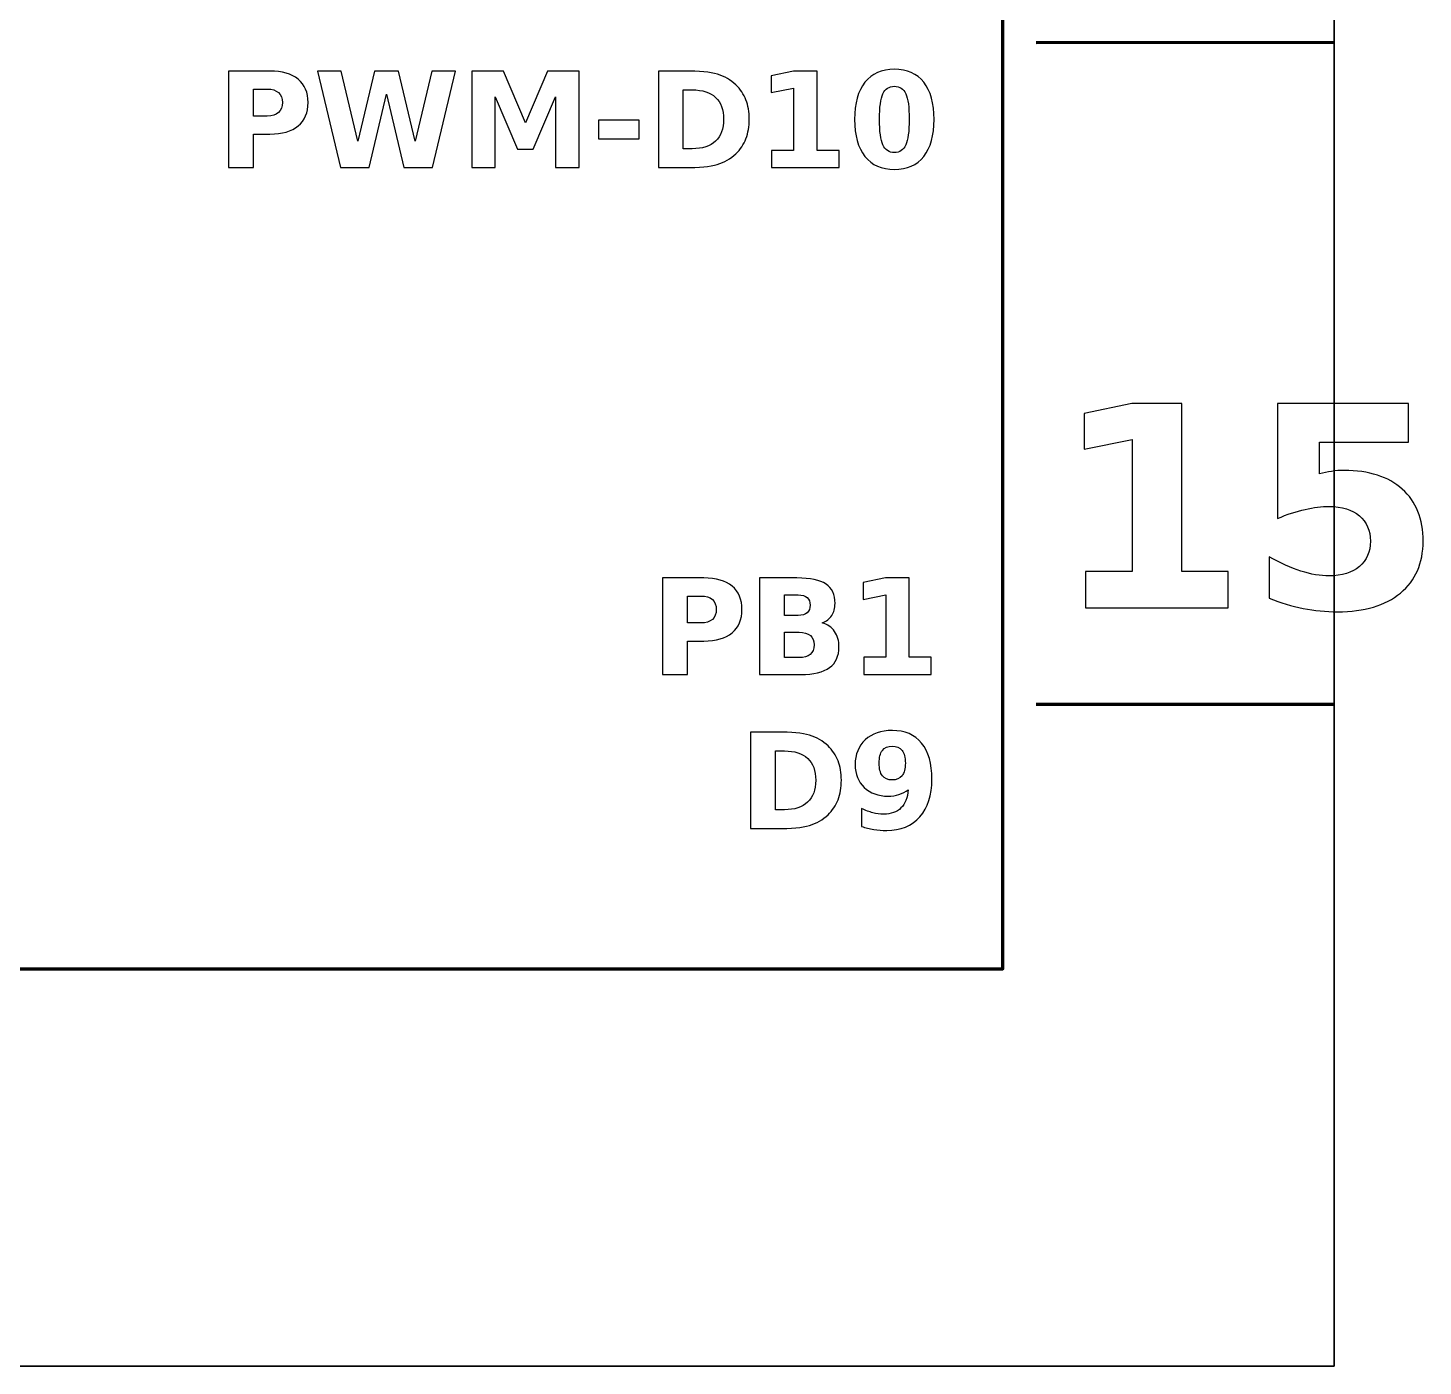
# Model space of a CAD drawing. Header units: centimetres. Extents: x -12.6 to -8.4, y -22.9 to -6.8.
# Drawn here: x -10.473 to -8.365, y -22.85 to -20.828 of the extents above; entities that cross this region are included whole.
import ezdxf

# ---------------------------------------------------------------- set-up
doc = ezdxf.new("R2010")
doc.units = ezdxf.units.CM
doc.header["$MEASUREMENT"] = 0
doc.layers.add('Layer 1', color=7, linetype='Continuous')

msp = doc.modelspace()

# ---------------------------------------------------------------- linework, layer by layer
at = {"layer": 'Layer 1', "color": 7, "lineweight": 35}
msp.add_open_spline([(-12.5, -6.85), (-12.5, -6.85), (-8.5, -6.85), (-8.5, -6.85), (-8.5, -6.85), (-8.5, -6.85), (-8.5, -22.85), (-8.5, -22.85), (-8.5, -22.85), (-8.5, -22.85), (-12.5, -22.85), (-12.5, -22.85), (-12.5, -22.85), (-12.5, -22.85), (-12.5, -6.85), (-12.5, -6.85)], degree=3, knots=[0, 0, 0, 0, 0.25, 0.25, 0.25, 0.25, 0.5, 0.5, 0.5, 0.5, 0.75, 0.75, 0.75, 0.75, 1, 1, 1, 1], dxfattribs=at)
at = {"layer": 'Layer 1', "color": 250, "lineweight": 100}
msp.add_open_spline([(-12, -8.35), (-12, -8.35), (-9, -8.35), (-9, -8.35), (-9, -8.35), (-9, -8.35), (-9, -22.25), (-9, -22.25), (-9, -22.25), (-9, -22.25), (-12, -22.25), (-12, -22.25), (-12, -22.25), (-12, -22.25), (-12, -8.35), (-12, -8.35)], degree=3, knots=[0, 0, 0, 0, 0.25, 0.25, 0.25, 0.25, 0.5, 0.5, 0.5, 0.5, 0.75, 0.75, 0.75, 0.75, 1, 1, 1, 1], dxfattribs=at)
at = {"layer": 'Layer 1', "color": 250, "lineweight": 106}
for points in [[(-8.95, -20.85), (-8.95, -20.85), (-8.50001, -20.84998), (-8.50001, -20.84998)], [(-8.95, -21.85), (-8.95, -21.85), (-8.50001, -21.84998), (-8.50001, -21.84998)]]:
    msp.add_open_spline(points, degree=3, dxfattribs=at)
at = {"layer": 'Layer 1', "color": 250}
for points, knots in [([(-10.1697, -20.8934), (-10.1697, -20.8934), (-10.1073, -20.8934), (-10.1073, -20.8934), (-10.1073, -20.8934), (-10.08874, -20.8934), (-10.0745, -20.89753), (-10.06457, -20.90577), (-10.06457, -20.90577), (-10.05464, -20.914), (-10.04967, -20.92573), (-10.04967, -20.94097), (-10.04967, -20.94097), (-10.04967, -20.95623), (-10.05464, -20.968), (-10.06457, -20.97623), (-10.06457, -20.97623), (-10.0745, -20.98447), (-10.08874, -20.9886), (-10.1073, -20.9886), (-10.1073, -20.9886), (-10.1073, -20.9886), (-10.1321, -20.9886), (-10.1321, -20.9886), (-10.1321, -20.9886), (-10.1321, -20.9886), (-10.1321, -21.0392), (-10.1321, -21.0392), (-10.1321, -21.0392), (-10.1321, -21.0392), (-10.1697, -21.0392), (-10.1697, -21.0392), (-10.1697, -21.0392), (-10.1697, -21.0392), (-10.1697, -20.8934), (-10.1697, -20.8934)], [0, 0, 0, 0, 0.1111111, 0.1111111, 0.1111111, 0.1111111, 0.2222222, 0.2222222, 0.2222222, 0.2222222, 0.3333333, 0.3333333, 0.3333333, 0.3333333, 0.4444444, 0.4444444, 0.4444444, 0.4444444, 0.5555556, 0.5555556, 0.5555556, 0.5555556, 0.6666667, 0.6666667, 0.6666667, 0.6666667, 0.7777778, 0.7777778, 0.7777778, 0.7777778, 0.8888889, 0.8888889, 0.8888889, 0.8888889, 1, 1, 1, 1]), ([(-10.03553, -20.8934), (-10.03553, -20.8934), (-9.9995, -20.8934), (-9.9995, -20.8934), (-9.9995, -20.8934), (-9.9995, -20.8934), (-9.9743, -20.99937), (-9.9743, -20.99937), (-9.9743, -20.99937), (-9.9743, -20.99937), (-9.9493, -20.8934), (-9.9493, -20.8934), (-9.9493, -20.8934), (-9.9493, -20.8934), (-9.91307, -20.8934), (-9.91307, -20.8934), (-9.91307, -20.8934), (-9.91307, -20.8934), (-9.88807, -20.99937), (-9.88807, -20.99937), (-9.88807, -20.99937), (-9.88807, -20.99937), (-9.86287, -20.8934), (-9.86287, -20.8934), (-9.86287, -20.8934), (-9.86287, -20.8934), (-9.82713, -20.8934), (-9.82713, -20.8934), (-9.82713, -20.8934), (-9.82713, -20.8934), (-9.8615, -21.0392), (-9.8615, -21.0392), (-9.8615, -21.0392), (-9.8615, -21.0392), (-9.90487, -21.0392), (-9.90487, -21.0392), (-9.90487, -21.0392), (-9.90487, -21.0392), (-9.93133, -20.92837), (-9.93133, -20.92837), (-9.93133, -20.92837), (-9.93133, -20.92837), (-9.9575, -21.0392), (-9.9575, -21.0392), (-9.9575, -21.0392), (-9.9575, -21.0392), (-10.00087, -21.0392), (-10.00087, -21.0392), (-10.00087, -21.0392), (-10.00087, -21.0392), (-10.03553, -20.8934), (-10.03553, -20.8934)], [0, 0, 0, 0, 0.0769231, 0.0769231, 0.0769231, 0.0769231, 0.1538462, 0.1538462, 0.1538462, 0.1538462, 0.2307692, 0.2307692, 0.2307692, 0.2307692, 0.3076923, 0.3076923, 0.3076923, 0.3076923, 0.3846154, 0.3846154, 0.3846154, 0.3846154, 0.4615385, 0.4615385, 0.4615385, 0.4615385, 0.5384615, 0.5384615, 0.5384615, 0.5384615, 0.6153846, 0.6153846, 0.6153846, 0.6153846, 0.6923077, 0.6923077, 0.6923077, 0.6923077, 0.7692308, 0.7692308, 0.7692308, 0.7692308, 0.8461538, 0.8461538, 0.8461538, 0.8461538, 0.9230769, 0.9230769, 0.9230769, 0.9230769, 1, 1, 1, 1]), ([(-9.80253, -20.8934), (-9.80253, -20.8934), (-9.7547, -20.8934), (-9.7547, -20.8934), (-9.7547, -20.8934), (-9.7547, -20.8934), (-9.72147, -20.97143), (-9.72147, -20.97143), (-9.72147, -20.97143), (-9.72147, -20.97143), (-9.68807, -20.8934), (-9.68807, -20.8934), (-9.68807, -20.8934), (-9.68807, -20.8934), (-9.64033, -20.8934), (-9.64033, -20.8934), (-9.64033, -20.8934), (-9.64033, -20.8934), (-9.64033, -21.0392), (-9.64033, -21.0392), (-9.64033, -21.0392), (-9.64033, -21.0392), (-9.67587, -21.0392), (-9.67587, -21.0392), (-9.67587, -21.0392), (-9.67587, -21.0392), (-9.67587, -20.93257), (-9.67587, -20.93257), (-9.67587, -20.93257), (-9.67587, -20.93257), (-9.70947, -21.01117), (-9.70947, -21.01117), (-9.70947, -21.01117), (-9.70947, -21.01117), (-9.7333, -21.01117), (-9.7333, -21.01117), (-9.7333, -21.01117), (-9.7333, -21.01117), (-9.7669, -20.93257), (-9.7669, -20.93257), (-9.7669, -20.93257), (-9.7669, -20.93257), (-9.7669, -21.0392), (-9.7669, -21.0392), (-9.7669, -21.0392), (-9.7669, -21.0392), (-9.80253, -21.0392), (-9.80253, -21.0392), (-9.80253, -21.0392), (-9.80253, -21.0392), (-9.80253, -20.8934), (-9.80253, -20.8934)], [0, 0, 0, 0, 0.0769231, 0.0769231, 0.0769231, 0.0769231, 0.1538462, 0.1538462, 0.1538462, 0.1538462, 0.2307692, 0.2307692, 0.2307692, 0.2307692, 0.3076923, 0.3076923, 0.3076923, 0.3076923, 0.3846154, 0.3846154, 0.3846154, 0.3846154, 0.4615385, 0.4615385, 0.4615385, 0.4615385, 0.5384615, 0.5384615, 0.5384615, 0.5384615, 0.6153846, 0.6153846, 0.6153846, 0.6153846, 0.6923077, 0.6923077, 0.6923077, 0.6923077, 0.7692308, 0.7692308, 0.7692308, 0.7692308, 0.8461538, 0.8461538, 0.8461538, 0.8461538, 0.9230769, 0.9230769, 0.9230769, 0.9230769, 1, 1, 1, 1]), ([(-9.5205, -20.8934), (-9.5205, -20.8934), (-9.48084, -20.8934), (-9.48084, -20.8934), (-9.48084, -20.8934), (-9.4587, -20.8934), (-9.44224, -20.89497), (-9.4314, -20.89813), (-9.4314, -20.89813), (-9.42057, -20.9013), (-9.41127, -20.90663), (-9.4035, -20.9142), (-9.4035, -20.9142), (-9.39667, -20.92077), (-9.3916, -20.92837), (-9.38827, -20.93697), (-9.38827, -20.93697), (-9.38497, -20.94553), (-9.3833, -20.95527), (-9.3833, -20.96617), (-9.3833, -20.96617), (-9.3833, -20.97717), (-9.38497, -20.98697), (-9.38827, -20.9956), (-9.38827, -20.9956), (-9.3916, -21.00423), (-9.39667, -21.01183), (-9.4035, -21.0184), (-9.4035, -21.0184), (-9.41134, -21.02597), (-9.4207, -21.0313), (-9.43164, -21.03447), (-9.43164, -21.03447), (-9.44257, -21.03763), (-9.45897, -21.0392), (-9.48084, -21.0392), (-9.48084, -21.0392), (-9.48084, -21.0392), (-9.5205, -21.0392), (-9.5205, -21.0392), (-9.5205, -21.0392), (-9.5205, -21.0392), (-9.5205, -20.8934), (-9.5205, -20.8934)], [0, 0, 0, 0, 0.0909091, 0.0909091, 0.0909091, 0.0909091, 0.1818182, 0.1818182, 0.1818182, 0.1818182, 0.2727273, 0.2727273, 0.2727273, 0.2727273, 0.3636364, 0.3636364, 0.3636364, 0.3636364, 0.4545455, 0.4545455, 0.4545455, 0.4545455, 0.5454545, 0.5454545, 0.5454545, 0.5454545, 0.6363636, 0.6363636, 0.6363636, 0.6363636, 0.7272727, 0.7272727, 0.7272727, 0.7272727, 0.8181818, 0.8181818, 0.8181818, 0.8181818, 0.9090909, 0.9090909, 0.9090909, 0.9090909, 1, 1, 1, 1]), ([(-9.34944, -21.01323), (-9.34944, -21.01323), (-9.31624, -21.01323), (-9.31624, -21.01323), (-9.31624, -21.01323), (-9.31624, -21.01323), (-9.31624, -20.919), (-9.31624, -20.919), (-9.31624, -20.919), (-9.31624, -20.919), (-9.3503, -20.92603), (-9.3503, -20.92603), (-9.3503, -20.92603), (-9.3503, -20.92603), (-9.3503, -20.90043), (-9.3503, -20.90043), (-9.3503, -20.90043), (-9.3503, -20.90043), (-9.31644, -20.8934), (-9.31644, -20.8934), (-9.31644, -20.8934), (-9.31644, -20.8934), (-9.2807, -20.8934), (-9.2807, -20.8934), (-9.2807, -20.8934), (-9.2807, -20.8934), (-9.2807, -21.01323), (-9.2807, -21.01323), (-9.2807, -21.01323), (-9.2807, -21.01323), (-9.2475, -21.01323), (-9.2475, -21.01323), (-9.2475, -21.01323), (-9.2475, -21.01323), (-9.2475, -21.0392), (-9.2475, -21.0392), (-9.2475, -21.0392), (-9.2475, -21.0392), (-9.34944, -21.0392), (-9.34944, -21.0392), (-9.34944, -21.0392), (-9.34944, -21.0392), (-9.34944, -21.01323), (-9.34944, -21.01323)], [0, 0, 0, 0, 0.0909091, 0.0909091, 0.0909091, 0.0909091, 0.1818182, 0.1818182, 0.1818182, 0.1818182, 0.2727273, 0.2727273, 0.2727273, 0.2727273, 0.3636364, 0.3636364, 0.3636364, 0.3636364, 0.4545455, 0.4545455, 0.4545455, 0.4545455, 0.5454545, 0.5454545, 0.5454545, 0.5454545, 0.6363636, 0.6363636, 0.6363636, 0.6363636, 0.7272727, 0.7272727, 0.7272727, 0.7272727, 0.8181818, 0.8181818, 0.8181818, 0.8181818, 0.9090909, 0.9090909, 0.9090909, 0.9090909, 1, 1, 1, 1]), ([(-9.1041, -20.96643), (-9.1041, -20.9906), (-9.1093, -21.00923), (-9.11973, -21.02237), (-9.11973, -21.02237), (-9.13013, -21.03547), (-9.14493, -21.04203), (-9.16407, -21.04203), (-9.16407, -21.04203), (-9.18327, -21.04203), (-9.1981, -21.03547), (-9.2085, -21.02237), (-9.2085, -21.02237), (-9.21893, -21.00923), (-9.22413, -20.9906), (-9.22413, -20.96643), (-9.22413, -20.96643), (-9.22413, -20.94223), (-9.21893, -20.92357), (-9.2085, -20.91043), (-9.2085, -20.91043), (-9.1981, -20.89733), (-9.18327, -20.89077), (-9.16407, -20.89077), (-9.16407, -20.89077), (-9.14493, -20.89077), (-9.13013, -20.89733), (-9.11973, -20.91043), (-9.11973, -20.91043), (-9.1093, -20.92357), (-9.1041, -20.94223), (-9.1041, -20.96643)], [0, 0, 0, 0, 0.125, 0.125, 0.125, 0.125, 0.25, 0.25, 0.25, 0.25, 0.375, 0.375, 0.375, 0.375, 0.5, 0.5, 0.5, 0.5, 0.625, 0.625, 0.625, 0.625, 0.75, 0.75, 0.75, 0.75, 0.875, 0.875, 0.875, 0.875, 1, 1, 1, 1]), ([(-10.1321, -20.92063), (-10.1321, -20.92063), (-10.1321, -20.96137), (-10.1321, -20.96137), (-10.1321, -20.96137), (-10.1321, -20.96137), (-10.1113, -20.96137), (-10.1113, -20.96137), (-10.1113, -20.96137), (-10.104, -20.96137), (-10.09837, -20.9596), (-10.0944, -20.95603), (-10.0944, -20.95603), (-10.09044, -20.9525), (-10.08844, -20.94747), (-10.08844, -20.94097), (-10.08844, -20.94097), (-10.08844, -20.93443), (-10.09044, -20.92943), (-10.0944, -20.9259), (-10.0944, -20.9259), (-10.09837, -20.9224), (-10.104, -20.92063), (-10.1113, -20.92063), (-10.1113, -20.92063), (-10.1113, -20.92063), (-10.1321, -20.92063), (-10.1321, -20.92063)], [0, 0, 0, 0, 0.1428571, 0.1428571, 0.1428571, 0.1428571, 0.2857143, 0.2857143, 0.2857143, 0.2857143, 0.4285714, 0.4285714, 0.4285714, 0.4285714, 0.5714286, 0.5714286, 0.5714286, 0.5714286, 0.7142857, 0.7142857, 0.7142857, 0.7142857, 0.8571429, 0.8571429, 0.8571429, 0.8571429, 1, 1, 1, 1]), ([(-9.4829, -20.92183), (-9.4829, -20.92183), (-9.4829, -21.01077), (-9.4829, -21.01077), (-9.4829, -21.01077), (-9.4829, -21.01077), (-9.46944, -21.01077), (-9.46944, -21.01077), (-9.46944, -21.01077), (-9.45407, -21.01077), (-9.44234, -21.00697), (-9.43424, -20.99933), (-9.43424, -20.99933), (-9.42614, -20.99173), (-9.42207, -20.98067), (-9.42207, -20.96617), (-9.42207, -20.96617), (-9.42207, -20.9517), (-9.4261, -20.9407), (-9.43417, -20.93317), (-9.43417, -20.93317), (-9.44224, -20.9256), (-9.454, -20.92183), (-9.46944, -20.92183), (-9.46944, -20.92183), (-9.46944, -20.92183), (-9.4829, -20.92183), (-9.4829, -20.92183)], [0, 0, 0, 0, 0.1428571, 0.1428571, 0.1428571, 0.1428571, 0.2857143, 0.2857143, 0.2857143, 0.2857143, 0.4285714, 0.4285714, 0.4285714, 0.4285714, 0.5714286, 0.5714286, 0.5714286, 0.5714286, 0.7142857, 0.7142857, 0.7142857, 0.7142857, 0.8571429, 0.8571429, 0.8571429, 0.8571429, 1, 1, 1, 1]), ([(-9.1417, -20.96617), (-9.1417, -20.94793), (-9.1434, -20.9351), (-9.14683, -20.92763), (-9.14683, -20.92763), (-9.15023, -20.9202), (-9.156, -20.91647), (-9.16407, -20.91647), (-9.16407, -20.91647), (-9.17213, -20.91647), (-9.1779, -20.9202), (-9.18137, -20.92763), (-9.18137, -20.92763), (-9.1848, -20.9351), (-9.18653, -20.94793), (-9.18653, -20.96617), (-9.18653, -20.96617), (-9.18653, -20.98457), (-9.1848, -20.99757), (-9.18137, -21.0051), (-9.18137, -21.0051), (-9.1779, -21.01267), (-9.17213, -21.01643), (-9.16407, -21.01643), (-9.16407, -21.01643), (-9.15607, -21.01643), (-9.15033, -21.01267), (-9.14687, -21.0051), (-9.14687, -21.0051), (-9.14343, -20.99757), (-9.1417, -20.98457), (-9.1417, -20.96617)], [0, 0, 0, 0, 0.125, 0.125, 0.125, 0.125, 0.25, 0.25, 0.25, 0.25, 0.375, 0.375, 0.375, 0.375, 0.5, 0.5, 0.5, 0.5, 0.625, 0.625, 0.625, 0.625, 0.75, 0.75, 0.75, 0.75, 0.875, 0.875, 0.875, 0.875, 1, 1, 1, 1]), ([(-9.61104, -20.96743), (-9.61104, -20.96743), (-9.5497, -20.96743), (-9.5497, -20.96743), (-9.5497, -20.96743), (-9.5497, -20.96743), (-9.5497, -20.99587), (-9.5497, -20.99587), (-9.5497, -20.99587), (-9.5497, -20.99587), (-9.61104, -20.99587), (-9.61104, -20.99587), (-9.61104, -20.99587), (-9.61104, -20.99587), (-9.61104, -20.96743), (-9.61104, -20.96743)], [0, 0, 0, 0, 0.25, 0.25, 0.25, 0.25, 0.5, 0.5, 0.5, 0.5, 0.75, 0.75, 0.75, 0.75, 1, 1, 1, 1]), ([(-8.87539, -21.64935), (-8.87539, -21.64935), (-8.80512, -21.64935), (-8.80512, -21.64935), (-8.80512, -21.64935), (-8.80512, -21.64935), (-8.80512, -21.44989), (-8.80512, -21.44989), (-8.80512, -21.44989), (-8.80512, -21.44989), (-8.87722, -21.46478), (-8.87722, -21.46478), (-8.87722, -21.46478), (-8.87722, -21.46478), (-8.87722, -21.41059), (-8.87722, -21.41059), (-8.87722, -21.41059), (-8.87722, -21.41059), (-8.80554, -21.3957), (-8.80554, -21.3957), (-8.80554, -21.3957), (-8.80554, -21.3957), (-8.72991, -21.3957), (-8.72991, -21.3957), (-8.72991, -21.3957), (-8.72991, -21.3957), (-8.72991, -21.64935), (-8.72991, -21.64935), (-8.72991, -21.64935), (-8.72991, -21.64935), (-8.65963, -21.64935), (-8.65963, -21.64935), (-8.65963, -21.64935), (-8.65963, -21.64935), (-8.65963, -21.70431), (-8.65963, -21.70431), (-8.65963, -21.70431), (-8.65963, -21.70431), (-8.87539, -21.70431), (-8.87539, -21.70431), (-8.87539, -21.70431), (-8.87539, -21.70431), (-8.87539, -21.64935), (-8.87539, -21.64935)], [0, 0, 0, 0, 0.0909091, 0.0909091, 0.0909091, 0.0909091, 0.1818182, 0.1818182, 0.1818182, 0.1818182, 0.2727273, 0.2727273, 0.2727273, 0.2727273, 0.3636364, 0.3636364, 0.3636364, 0.3636364, 0.4545455, 0.4545455, 0.4545455, 0.4545455, 0.5454545, 0.5454545, 0.5454545, 0.5454545, 0.6363636, 0.6363636, 0.6363636, 0.6363636, 0.7272727, 0.7272727, 0.7272727, 0.7272727, 0.8181818, 0.8181818, 0.8181818, 0.8181818, 0.9090909, 0.9090909, 0.9090909, 0.9090909, 1, 1, 1, 1]), ([(-8.58555, -21.3957), (-8.58555, -21.3957), (-8.38771, -21.3957), (-8.38771, -21.3957), (-8.38771, -21.3957), (-8.38771, -21.3957), (-8.38771, -21.45419), (-8.38771, -21.45419), (-8.38771, -21.45419), (-8.38771, -21.45419), (-8.52212, -21.45419), (-8.52212, -21.45419), (-8.52212, -21.45419), (-8.52212, -21.45419), (-8.52212, -21.50196), (-8.52212, -21.50196), (-8.52212, -21.50196), (-8.51605, -21.50034), (-8.50998, -21.49907), (-8.50384, -21.49815), (-8.50384, -21.49815), (-8.49771, -21.49723), (-8.49129, -21.49681), (-8.48472, -21.49681), (-8.48472, -21.49681), (-8.44705, -21.49681), (-8.41777, -21.50619), (-8.39681, -21.52503), (-8.39681, -21.52503), (-8.37586, -21.5438), (-8.36542, -21.57004), (-8.36542, -21.60363), (-8.36542, -21.60363), (-8.36542, -21.637), (-8.37685, -21.66311), (-8.39963, -21.68201), (-8.39963, -21.68201), (-8.42242, -21.70085), (-8.4541, -21.71031), (-8.4946, -21.71031), (-8.4946, -21.71031), (-8.5121, -21.71031), (-8.52946, -21.70861), (-8.5466, -21.70523), (-8.5466, -21.70523), (-8.56375, -21.70184), (-8.58082, -21.69676), (-8.59775, -21.68985), (-8.59775, -21.68985), (-8.59775, -21.68985), (-8.59775, -21.62719), (-8.59775, -21.62719), (-8.59775, -21.62719), (-8.58096, -21.63686), (-8.56502, -21.64406), (-8.54992, -21.64885), (-8.54992, -21.64885), (-8.53482, -21.65372), (-8.52057, -21.65612), (-8.50723, -21.65612), (-8.50723, -21.65612), (-8.4879, -21.65612), (-8.47273, -21.65139), (-8.46165, -21.64194), (-8.46165, -21.64194), (-8.45058, -21.63256), (-8.445, -21.61979), (-8.445, -21.60363), (-8.445, -21.60363), (-8.445, -21.5874), (-8.45058, -21.57463), (-8.46165, -21.56525), (-8.46165, -21.56525), (-8.47273, -21.55586), (-8.4879, -21.55121), (-8.50723, -21.55121), (-8.50723, -21.55121), (-8.51866, -21.55121), (-8.53087, -21.55269), (-8.54378, -21.55565), (-8.54378, -21.55565), (-8.55676, -21.55861), (-8.57066, -21.5632), (-8.58555, -21.56941), (-8.58555, -21.56941), (-8.58555, -21.56941), (-8.58555, -21.3957), (-8.58555, -21.3957)], [0, 0, 0, 0, 0.0454545, 0.0454545, 0.0454545, 0.0454545, 0.0909091, 0.0909091, 0.0909091, 0.0909091, 0.1363636, 0.1363636, 0.1363636, 0.1363636, 0.1818182, 0.1818182, 0.1818182, 0.1818182, 0.2272727, 0.2272727, 0.2272727, 0.2272727, 0.2727273, 0.2727273, 0.2727273, 0.2727273, 0.3181818, 0.3181818, 0.3181818, 0.3181818, 0.3636364, 0.3636364, 0.3636364, 0.3636364, 0.4090909, 0.4090909, 0.4090909, 0.4090909, 0.4545455, 0.4545455, 0.4545455, 0.4545455, 0.5, 0.5, 0.5, 0.5, 0.5454545, 0.5454545, 0.5454545, 0.5454545, 0.5909091, 0.5909091, 0.5909091, 0.5909091, 0.6363636, 0.6363636, 0.6363636, 0.6363636, 0.6818182, 0.6818182, 0.6818182, 0.6818182, 0.7272727, 0.7272727, 0.7272727, 0.7272727, 0.7727273, 0.7727273, 0.7727273, 0.7727273, 0.8181818, 0.8181818, 0.8181818, 0.8181818, 0.8636364, 0.8636364, 0.8636364, 0.8636364, 0.9090909, 0.9090909, 0.9090909, 0.9090909, 0.9545455, 0.9545455, 0.9545455, 0.9545455, 1, 1, 1, 1]), ([(-9.51433, -21.65929), (-9.51433, -21.65929), (-9.45193, -21.65929), (-9.45193, -21.65929), (-9.45193, -21.65929), (-9.43337, -21.65929), (-9.41913, -21.66342), (-9.4092, -21.67166), (-9.4092, -21.67166), (-9.39927, -21.67989), (-9.3943, -21.69162), (-9.3943, -21.70686), (-9.3943, -21.70686), (-9.3943, -21.72212), (-9.39927, -21.73389), (-9.4092, -21.74212), (-9.4092, -21.74212), (-9.41913, -21.75036), (-9.43337, -21.75449), (-9.45193, -21.75449), (-9.45193, -21.75449), (-9.45193, -21.75449), (-9.47673, -21.75449), (-9.47673, -21.75449), (-9.47673, -21.75449), (-9.47673, -21.75449), (-9.47673, -21.80509), (-9.47673, -21.80509), (-9.47673, -21.80509), (-9.47673, -21.80509), (-9.51433, -21.80509), (-9.51433, -21.80509), (-9.51433, -21.80509), (-9.51433, -21.80509), (-9.51433, -21.65929), (-9.51433, -21.65929)], [0, 0, 0, 0, 0.1111111, 0.1111111, 0.1111111, 0.1111111, 0.2222222, 0.2222222, 0.2222222, 0.2222222, 0.3333333, 0.3333333, 0.3333333, 0.3333333, 0.4444444, 0.4444444, 0.4444444, 0.4444444, 0.5555556, 0.5555556, 0.5555556, 0.5555556, 0.6666667, 0.6666667, 0.6666667, 0.6666667, 0.7777778, 0.7777778, 0.7777778, 0.7777778, 0.8888889, 0.8888889, 0.8888889, 0.8888889, 1, 1, 1, 1]), ([(-9.27313, -21.72706), (-9.26506, -21.72939), (-9.2588, -21.73372), (-9.25436, -21.74006), (-9.25436, -21.74006), (-9.24993, -21.74636), (-9.24773, -21.75412), (-9.24773, -21.76329), (-9.24773, -21.76329), (-9.24773, -21.77736), (-9.2525, -21.78782), (-9.262, -21.79472), (-9.262, -21.79472), (-9.2715, -21.80162), (-9.28596, -21.80509), (-9.30536, -21.80509), (-9.30536, -21.80509), (-9.30536, -21.80509), (-9.36776, -21.80509), (-9.36776, -21.80509), (-9.36776, -21.80509), (-9.36776, -21.80509), (-9.36776, -21.65929), (-9.36776, -21.65929), (-9.36776, -21.65929), (-9.36776, -21.65929), (-9.31133, -21.65929), (-9.31133, -21.65929), (-9.31133, -21.65929), (-9.29106, -21.65929), (-9.2764, -21.66236), (-9.26733, -21.66846), (-9.26733, -21.66846), (-9.25823, -21.67459), (-9.2537, -21.68439), (-9.2537, -21.69786), (-9.2537, -21.69786), (-9.2537, -21.70496), (-9.25536, -21.71099), (-9.25866, -21.71599), (-9.25866, -21.71599), (-9.262, -21.72096), (-9.2668, -21.72466), (-9.27313, -21.72706)], [0, 0, 0, 0, 0.0909091, 0.0909091, 0.0909091, 0.0909091, 0.1818182, 0.1818182, 0.1818182, 0.1818182, 0.2727273, 0.2727273, 0.2727273, 0.2727273, 0.3636364, 0.3636364, 0.3636364, 0.3636364, 0.4545455, 0.4545455, 0.4545455, 0.4545455, 0.5454545, 0.5454545, 0.5454545, 0.5454545, 0.6363636, 0.6363636, 0.6363636, 0.6363636, 0.7272727, 0.7272727, 0.7272727, 0.7272727, 0.8181818, 0.8181818, 0.8181818, 0.8181818, 0.9090909, 0.9090909, 0.9090909, 0.9090909, 1, 1, 1, 1]), ([(-9.21027, -21.77912), (-9.21027, -21.77912), (-9.17707, -21.77912), (-9.17707, -21.77912), (-9.17707, -21.77912), (-9.17707, -21.77912), (-9.17707, -21.68489), (-9.17707, -21.68489), (-9.17707, -21.68489), (-9.17707, -21.68489), (-9.21113, -21.69192), (-9.21113, -21.69192), (-9.21113, -21.69192), (-9.21113, -21.69192), (-9.21113, -21.66632), (-9.21113, -21.66632), (-9.21113, -21.66632), (-9.21113, -21.66632), (-9.17727, -21.65929), (-9.17727, -21.65929), (-9.17727, -21.65929), (-9.17727, -21.65929), (-9.14153, -21.65929), (-9.14153, -21.65929), (-9.14153, -21.65929), (-9.14153, -21.65929), (-9.14153, -21.77912), (-9.14153, -21.77912), (-9.14153, -21.77912), (-9.14153, -21.77912), (-9.10833, -21.77912), (-9.10833, -21.77912), (-9.10833, -21.77912), (-9.10833, -21.77912), (-9.10833, -21.80509), (-9.10833, -21.80509), (-9.10833, -21.80509), (-9.10833, -21.80509), (-9.21027, -21.80509), (-9.21027, -21.80509), (-9.21027, -21.80509), (-9.21027, -21.80509), (-9.21027, -21.77912), (-9.21027, -21.77912)], [0, 0, 0, 0, 0.0909091, 0.0909091, 0.0909091, 0.0909091, 0.1818182, 0.1818182, 0.1818182, 0.1818182, 0.2727273, 0.2727273, 0.2727273, 0.2727273, 0.3636364, 0.3636364, 0.3636364, 0.3636364, 0.4545455, 0.4545455, 0.4545455, 0.4545455, 0.5454545, 0.5454545, 0.5454545, 0.5454545, 0.6363636, 0.6363636, 0.6363636, 0.6363636, 0.7272727, 0.7272727, 0.7272727, 0.7272727, 0.8181818, 0.8181818, 0.8181818, 0.8181818, 0.9090909, 0.9090909, 0.9090909, 0.9090909, 1, 1, 1, 1]), ([(-9.30936, -21.71572), (-9.30343, -21.71572), (-9.29893, -21.71442), (-9.2959, -21.71182), (-9.2959, -21.71182), (-9.29283, -21.70922), (-9.2913, -21.70539), (-9.2913, -21.70029), (-9.2913, -21.70029), (-9.2913, -21.69529), (-9.29283, -21.69149), (-9.2959, -21.68886), (-9.2959, -21.68886), (-9.29893, -21.68622), (-9.30343, -21.68489), (-9.30936, -21.68489), (-9.30936, -21.68489), (-9.30936, -21.68489), (-9.33016, -21.68489), (-9.33016, -21.68489), (-9.33016, -21.68489), (-9.33016, -21.68489), (-9.33016, -21.71572), (-9.33016, -21.71572), (-9.33016, -21.71572), (-9.33016, -21.71572), (-9.30936, -21.71572), (-9.30936, -21.71572)], [0, 0, 0, 0, 0.1428571, 0.1428571, 0.1428571, 0.1428571, 0.2857143, 0.2857143, 0.2857143, 0.2857143, 0.4285714, 0.4285714, 0.4285714, 0.4285714, 0.5714286, 0.5714286, 0.5714286, 0.5714286, 0.7142857, 0.7142857, 0.7142857, 0.7142857, 0.8571429, 0.8571429, 0.8571429, 0.8571429, 1, 1, 1, 1]), ([(-9.47673, -21.68652), (-9.47673, -21.68652), (-9.47673, -21.72726), (-9.47673, -21.72726), (-9.47673, -21.72726), (-9.47673, -21.72726), (-9.45593, -21.72726), (-9.45593, -21.72726), (-9.45593, -21.72726), (-9.44863, -21.72726), (-9.443, -21.72549), (-9.43903, -21.72192), (-9.43903, -21.72192), (-9.43507, -21.71839), (-9.43307, -21.71336), (-9.43307, -21.70686), (-9.43307, -21.70686), (-9.43307, -21.70032), (-9.43507, -21.69532), (-9.43903, -21.69179), (-9.43903, -21.69179), (-9.443, -21.68829), (-9.44863, -21.68652), (-9.45593, -21.68652), (-9.45593, -21.68652), (-9.45593, -21.68652), (-9.47673, -21.68652), (-9.47673, -21.68652)], [0, 0, 0, 0, 0.1428571, 0.1428571, 0.1428571, 0.1428571, 0.2857143, 0.2857143, 0.2857143, 0.2857143, 0.4285714, 0.4285714, 0.4285714, 0.4285714, 0.5714286, 0.5714286, 0.5714286, 0.5714286, 0.7142857, 0.7142857, 0.7142857, 0.7142857, 0.8571429, 0.8571429, 0.8571429, 0.8571429, 1, 1, 1, 1]), ([(-9.3081, -21.77949), (-9.30053, -21.77949), (-9.29486, -21.77789), (-9.29103, -21.77472), (-9.29103, -21.77472), (-9.28723, -21.77152), (-9.28533, -21.76669), (-9.28533, -21.76026), (-9.28533, -21.76026), (-9.28533, -21.75396), (-9.28723, -21.74922), (-9.291, -21.74606), (-9.291, -21.74606), (-9.29476, -21.74289), (-9.30046, -21.74132), (-9.3081, -21.74132), (-9.3081, -21.74132), (-9.3081, -21.74132), (-9.33016, -21.74132), (-9.33016, -21.74132), (-9.33016, -21.74132), (-9.33016, -21.74132), (-9.33016, -21.77949), (-9.33016, -21.77949), (-9.33016, -21.77949), (-9.33016, -21.77949), (-9.3081, -21.77949), (-9.3081, -21.77949)], [0, 0, 0, 0, 0.1428571, 0.1428571, 0.1428571, 0.1428571, 0.2857143, 0.2857143, 0.2857143, 0.2857143, 0.4285714, 0.4285714, 0.4285714, 0.4285714, 0.5714286, 0.5714286, 0.5714286, 0.5714286, 0.7142857, 0.7142857, 0.7142857, 0.7142857, 0.8571429, 0.8571429, 0.8571429, 0.8571429, 1, 1, 1, 1]), ([(-9.38133, -21.89209), (-9.38133, -21.89209), (-9.34167, -21.89209), (-9.34167, -21.89209), (-9.34167, -21.89209), (-9.31953, -21.89209), (-9.30307, -21.89366), (-9.29223, -21.89682), (-9.29223, -21.89682), (-9.2814, -21.89999), (-9.2721, -21.90532), (-9.26433, -21.91289), (-9.26433, -21.91289), (-9.2575, -21.91946), (-9.25243, -21.92706), (-9.2491, -21.93566), (-9.2491, -21.93566), (-9.2458, -21.94422), (-9.24413, -21.95396), (-9.24413, -21.96486), (-9.24413, -21.96486), (-9.24413, -21.97586), (-9.2458, -21.98566), (-9.2491, -21.99429), (-9.2491, -21.99429), (-9.25243, -22.00292), (-9.2575, -22.01052), (-9.26433, -22.01709), (-9.26433, -22.01709), (-9.27217, -22.02466), (-9.28153, -22.02999), (-9.29247, -22.03316), (-9.29247, -22.03316), (-9.3034, -22.03632), (-9.3198, -22.03789), (-9.34167, -22.03789), (-9.34167, -22.03789), (-9.34167, -22.03789), (-9.38133, -22.03789), (-9.38133, -22.03789), (-9.38133, -22.03789), (-9.38133, -22.03789), (-9.38133, -21.89209), (-9.38133, -21.89209)], [0, 0, 0, 0, 0.0909091, 0.0909091, 0.0909091, 0.0909091, 0.1818182, 0.1818182, 0.1818182, 0.1818182, 0.2727273, 0.2727273, 0.2727273, 0.2727273, 0.3636364, 0.3636364, 0.3636364, 0.3636364, 0.4545455, 0.4545455, 0.4545455, 0.4545455, 0.5454545, 0.5454545, 0.5454545, 0.5454545, 0.6363636, 0.6363636, 0.6363636, 0.6363636, 0.7272727, 0.7272727, 0.7272727, 0.7272727, 0.8181818, 0.8181818, 0.8181818, 0.8181818, 0.9090909, 0.9090909, 0.9090909, 0.9090909, 1, 1, 1, 1]), ([(-9.21367, -22.03469), (-9.21367, -22.03469), (-9.21367, -22.00772), (-9.21367, -22.00772), (-9.21367, -22.00772), (-9.20767, -22.01052), (-9.20193, -22.01262), (-9.19647, -22.01402), (-9.19647, -22.01402), (-9.191, -22.01542), (-9.1856, -22.01612), (-9.18027, -22.01612), (-9.18027, -22.01612), (-9.16907, -22.01612), (-9.16037, -22.01302), (-9.1541, -22.00679), (-9.1541, -22.00679), (-9.14787, -22.00059), (-9.14417, -21.99136), (-9.14307, -21.97912), (-9.14307, -21.97912), (-9.1475, -21.98239), (-9.1522, -21.98482), (-9.15723, -21.98646), (-9.15723, -21.98646), (-9.16223, -21.98809), (-9.16767, -21.98889), (-9.17353, -21.98889), (-9.17353, -21.98889), (-9.18843, -21.98889), (-9.20047, -21.98456), (-9.2096, -21.97586), (-9.2096, -21.97586), (-9.21877, -21.96716), (-9.22333, -21.95572), (-9.22333, -21.94152), (-9.22333, -21.94152), (-9.22333, -21.92582), (-9.21823, -21.91326), (-9.20807, -21.90382), (-9.20807, -21.90382), (-9.19787, -21.89439), (-9.1842, -21.88966), (-9.1671, -21.88966), (-9.1671, -21.88966), (-9.14807, -21.88966), (-9.13337, -21.89606), (-9.12297, -21.90889), (-9.12297, -21.90889), (-9.11253, -21.92172), (-9.10733, -21.93986), (-9.10733, -21.96329), (-9.10733, -21.96329), (-9.10733, -21.98736), (-9.11343, -22.00629), (-9.1256, -22.02006), (-9.1256, -22.02006), (-9.13777, -22.03382), (-9.15447, -22.04072), (-9.17567, -22.04072), (-9.17567, -22.04072), (-9.18253, -22.04072), (-9.18907, -22.04022), (-9.1953, -22.03922), (-9.1953, -22.03922), (-9.20157, -22.03822), (-9.20767, -22.03669), (-9.21367, -22.03469)], [0, 0, 0, 0, 0.0588235, 0.0588235, 0.0588235, 0.0588235, 0.1176471, 0.1176471, 0.1176471, 0.1176471, 0.1764706, 0.1764706, 0.1764706, 0.1764706, 0.2352941, 0.2352941, 0.2352941, 0.2352941, 0.2941176, 0.2941176, 0.2941176, 0.2941176, 0.3529412, 0.3529412, 0.3529412, 0.3529412, 0.4117647, 0.4117647, 0.4117647, 0.4117647, 0.4705882, 0.4705882, 0.4705882, 0.4705882, 0.5294118, 0.5294118, 0.5294118, 0.5294118, 0.5882353, 0.5882353, 0.5882353, 0.5882353, 0.6470588, 0.6470588, 0.6470588, 0.6470588, 0.7058824, 0.7058824, 0.7058824, 0.7058824, 0.7647059, 0.7647059, 0.7647059, 0.7647059, 0.8235294, 0.8235294, 0.8235294, 0.8235294, 0.8823529, 0.8823529, 0.8823529, 0.8823529, 0.9411765, 0.9411765, 0.9411765, 0.9411765, 1, 1, 1, 1]), ([(-9.16727, -21.96449), (-9.1607, -21.96449), (-9.15577, -21.96236), (-9.15243, -21.95809), (-9.15243, -21.95809), (-9.14913, -21.95382), (-9.14747, -21.94742), (-9.14747, -21.93889), (-9.14747, -21.93889), (-9.14747, -21.93042), (-9.14913, -21.92402), (-9.15243, -21.91972), (-9.15243, -21.91972), (-9.15577, -21.91542), (-9.1607, -21.91329), (-9.16727, -21.91329), (-9.16727, -21.91329), (-9.17387, -21.91329), (-9.1788, -21.91542), (-9.18213, -21.91972), (-9.18213, -21.91972), (-9.18543, -21.92402), (-9.1871, -21.93042), (-9.1871, -21.93889), (-9.1871, -21.93889), (-9.1871, -21.94742), (-9.18543, -21.95382), (-9.18213, -21.95809), (-9.18213, -21.95809), (-9.1788, -21.96236), (-9.17387, -21.96449), (-9.16727, -21.96449)], [0, 0, 0, 0, 0.125, 0.125, 0.125, 0.125, 0.25, 0.25, 0.25, 0.25, 0.375, 0.375, 0.375, 0.375, 0.5, 0.5, 0.5, 0.5, 0.625, 0.625, 0.625, 0.625, 0.75, 0.75, 0.75, 0.75, 0.875, 0.875, 0.875, 0.875, 1, 1, 1, 1]), ([(-9.34373, -21.92052), (-9.34373, -21.92052), (-9.34373, -22.00946), (-9.34373, -22.00946), (-9.34373, -22.00946), (-9.34373, -22.00946), (-9.33027, -22.00946), (-9.33027, -22.00946), (-9.33027, -22.00946), (-9.3149, -22.00946), (-9.30317, -22.00566), (-9.29507, -21.99802), (-9.29507, -21.99802), (-9.28697, -21.99042), (-9.2829, -21.97936), (-9.2829, -21.96486), (-9.2829, -21.96486), (-9.2829, -21.95039), (-9.28693, -21.93939), (-9.295, -21.93186), (-9.295, -21.93186), (-9.30307, -21.92429), (-9.31483, -21.92052), (-9.33027, -21.92052), (-9.33027, -21.92052), (-9.33027, -21.92052), (-9.34373, -21.92052), (-9.34373, -21.92052)], [0, 0, 0, 0, 0.1428571, 0.1428571, 0.1428571, 0.1428571, 0.2857143, 0.2857143, 0.2857143, 0.2857143, 0.4285714, 0.4285714, 0.4285714, 0.4285714, 0.5714286, 0.5714286, 0.5714286, 0.5714286, 0.7142857, 0.7142857, 0.7142857, 0.7142857, 0.8571429, 0.8571429, 0.8571429, 0.8571429, 1, 1, 1, 1])]:
    msp.add_open_spline(points, degree=3, knots=knots, dxfattribs=at)

doc.saveas('drawing.dxf')
